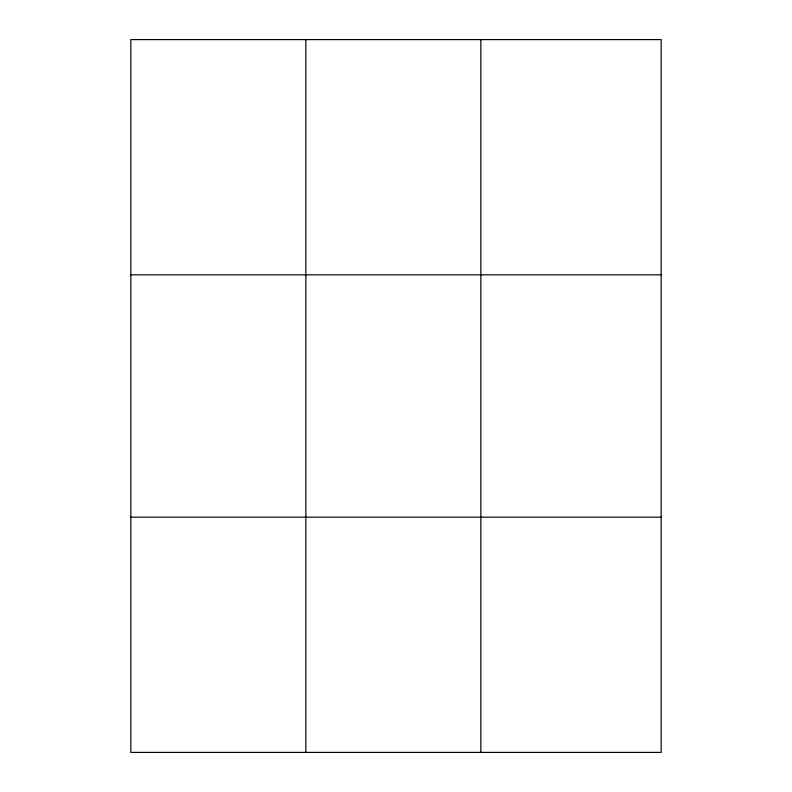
<?xml version="1.0" encoding="UTF-8"?>
<svg xmlns="http://www.w3.org/2000/svg" width="792" height="792" viewBox="0 0 792 792"><rect width="100%" height="100%" fill="white"/><g stroke="black" fill="none" stroke-linecap="round" stroke-linejoin="round"><path stroke-width="1.19" d="M305.841 752.4L305.841 39.6M480.853 752.4L480.853 39.6M661.172 274.824L661.172 39.6L130.828 39.6L130.828 752.4L661.172 752.4L661.172 274.824L130.828 274.824M130.828 517.176L661.172 517.176"/></g></svg>
